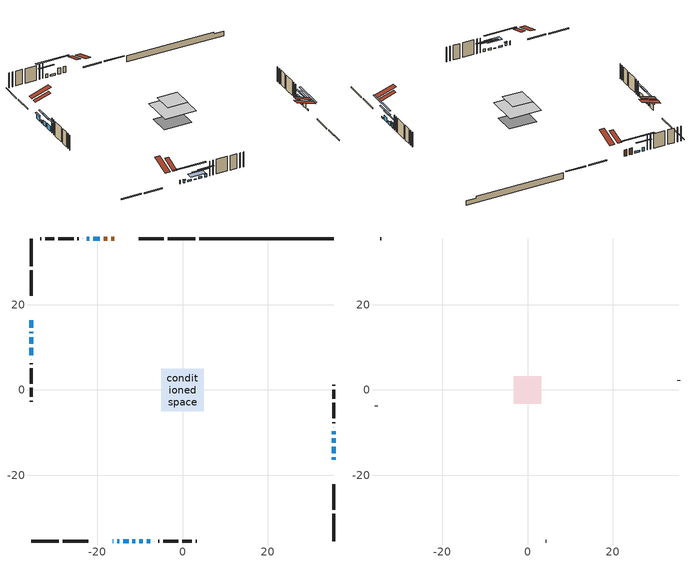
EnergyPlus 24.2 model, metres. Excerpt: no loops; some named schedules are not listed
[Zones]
conditioned space
 floor outside (Floor1 construction): -0.75,-0.75 -0.75,0.75 0.75,0.75 0.75,-0.75 z0.61
 floor adiabatic (AdiabaticFloorConstruction): -5.02,-5.02 -5.02,5.02 5.02,5.02 5.02,-5.02 z3.05
 floor foundation (Slab1 construction): -4.47,-3.4 -4.47,3.4 4.47,3.4 4.47,-3.4 z-1.43
 wall outside (RimJoist1 construction): 3,35.43 -3.44,35.43 / -35.43,-35.43 -28.99,-35.43 / -35.43,35.43 -35.43,28.99 / 35.43,-35.43 35.43,-28.99 z0.61:0.91
 wall outside (RimJoist2 construction): -4.37,35.43 -10.28,35.43 / -28.06,-35.43 -22.15,-35.43 / -35.43,28.06 -35.43,22.15 / 35.43,-28.06 35.43,-22.15 z0.61:0.91
 wall outside (AdiabaticWallConstruction 1): -16.02,35.43 -16.74,35.43 / -17.66,35.43 -18.51,35.43 z0.61:2.64
 wall outside (AdiabaticWallConstruction): -16.41,-35.43 -16.2,-35.43 / -21.89,35.43 -22.5,35.43 z0.61:1.83; -15.28,-35.43 -14.82,-35.43 / -8.36,-35.43 -7.59,-35.43 z0.61:1.53; -35.43,16.41 -35.43,14.58 / -35.43,9.96 -35.43,8.13 z0.61:2.29; -35.43,13.65 -35.43,13.34 / -19.44,35.43 -20.96,35.43 / -10.2,-35.43 -9.29,-35.43 z0.61:1.22; 35.43,-16.41 35.43,-15.8 / -13.89,-35.43 -12.67,-35.43 z0.61:1.07; -11.74,-35.43 -11.13,-35.43 z0.61:0.92; 35.43,-14.87 35.43,-13.35 / -35.43,12.42 -35.43,10.89 z0.61:2.13; 35.43,-12.42 35.43,-11.35 z0.61:1.68; 35.43,-10.42 35.43,-9.66 z0.61:2.14
 wall outside (Wall1 construction): -23.43,35.43 -23.46,35.43 / -6.67,-35.43 -6.64,-35.43 / -35.43,7.21 -35.43,7.18 / 35.43,-8.73 35.43,-8.7 z0.61:5.49
 wall outside (Wall2 construction): -24.38,35.43 -24.64,35.43 / -5.71,-35.43 -5.45,-35.43 / -35.43,6.25 -35.43,5.99 / 35.43,-7.78 35.43,-7.52 z0.61:5.49
 wall outside (Wall3 construction): -25.57,35.43 -29.14,35.43 / -4.53,-35.43 -0.96,-35.43 / -35.43,5.06 -35.43,1.5 / 35.43,-6.59 35.43,-3.02 z0.61:5.49
 wall outside (Wall4 construction): -30.07,35.43 -32.23,35.43 / -0.03,-35.43 2.13,-35.43 / -35.43,0.57 -35.43,-1.59 / 35.43,-2.09 35.43,0.07 z0.61:5.49
 wall outside (Wall5 construction): -33.16,35.43 -33.4,35.43 / 3.06,-35.43 3.3,-35.43 / -35.43,-2.52 -35.43,-2.76 / 35.43,1 35.43,1.24 z0.61:5.49
 wall foundation (FoundationWall1 construction): 3.93,35.43,-1.43 3.93,35.43,0.61 32.28,35.43,0.61 32.28,35.43,-0.01 35.43,35.43,-0.01 35.43,35.43,-1.43
 window (WindowConstruction 11): -16.41,-35.43 -16.2,-35.43 z0.61:1.83
 window (WindowConstruction 8): -15.27,-35.43 -14.82,-35.43 z0.61:1.52
 window (WindowConstruction 9): -35.43,16.41 -35.43,14.58 z0.61:2.29
 window (WindowConstruction 10): -35.43,13.65 -35.43,13.35 z0.61:1.22
 window (WindowConstruction 12): 35.43,-16.41 35.43,-15.8 z0.61:1.07
 window (WindowConstruction 13): -19.44,35.43 -20.96,35.43 z0.61:1.22
 window (WindowConstruction 14): -13.89,-35.43 -12.67,-35.43 z0.61:1.07
 window (WindowConstruction 15): -11.74,-35.43 -11.13,-35.43 z0.61:0.91
 window (WindowConstruction): 35.43,-14.87 35.43,-13.35 z0.61:2.13
 window (WindowConstruction 1): 35.43,-12.42 35.43,-11.35 z0.61:1.68
 window (WindowConstruction 2): -21.89,35.43 -22.5,35.43 z0.61:1.83
 window (WindowConstruction 3): -10.2,-35.43 -9.29,-35.43 z0.61:1.22
 window (WindowConstruction 4): -8.36,-35.43 -7.6,-35.43 z0.61:1.52
 window (WindowConstruction 5): -35.43,12.42 -35.43,10.89 z0.61:2.13
 window (WindowConstruction 6): -35.43,9.96 -35.43,8.14 z0.61:2.29
 window (WindowConstruction 7): 35.43,-10.42 35.43,-9.66 z0.61:2.13
 door (Door): -16.02,35.43 -16.73,35.43 z0.61:2.64
 door (Door 1): -17.66,35.43 -18.51,35.43 z0.61:2.64
 ceiling adiabatic (AdiabaticFloorConstruction): 5.02,-5.02 5.02,5.02 -5.02,5.02 -5.02,-5.02 z3.05
 roof outside (Roof2 construction): -15.09,35.43,5.49 -15.09,30.46,7.14 -13.78,30.46,7.14 -13.78,35.43,5.49; -17.34,-35.43,5.49 -17.34,-30.46,7.14 -18.65,-30.46,7.14 -18.65,-35.43,5.49; -35.43,17.34,5.49 -30.46,17.34,7.14 -30.46,18.65,7.14 -35.43,18.65,5.49; 35.43,-17.34,5.49 30.46,-17.34,7.14 30.46,-18.65,7.14 35.43,-18.65,5.49
attic - vented
 floor to conditioned space (Floor2 construction Reversed): -3.21,-3.21 -3.21,3.21 3.21,3.21 3.21,-3.21 z5.49
 wall outside (Wall6 construction): -34.33,35.43 -34.5,35.43 / 4.23,-35.43 4.4,-35.43 / -35.43,-3.69 -35.43,-3.86 / 35.43,2.17 35.43,2.34 z0.61:5.49
 roof outside (Roof1 construction): -12.85,35.43,5.49 -12.85,29.18,7.57 -11.2,29.18,7.57 -11.2,35.43,5.49; -19.57,-35.43,5.49 -19.57,-29.18,7.57 -21.22,-29.18,7.57 -21.22,-35.43,5.49; -35.43,19.57,5.49 -29.18,19.57,7.57 -29.18,21.22,7.57 -35.43,21.22,5.49; 35.43,-19.57,5.49 29.18,-19.57,7.57 29.18,-21.22,7.57 35.43,-21.22,5.49
shading: -14.62,-35.43 -15.48,-35.43 -15.48,-35.84 -14.62,-35.84 z1.73; -35.43,14.38 -35.43,16.61 -35.84,16.61 -35.84,14.38 z2.49; -35.43,13.14 -35.43,13.85 -35.84,13.85 -35.84,13.14 z1.42; 35.43,-11.12 35.43,-21.09 35.84,-21.09 35.84,-11.12 z5.75; -25.64,35.43 -14.76,35.43 -14.76,35.84 -25.64,35.84 z5.9; -7.99,-35.43 -18.57,-35.43 -18.57,-35.84 -7.99,-35.84 z5.75; -9,-35.43 -13.87,-35.43 -13.87,-37.26 -9,-37.26 z3.05; 35.43,-11.11 35.43,-17.11 35.84,-17.11 35.84,-11.11 z4.37; 35.43,-9.11 35.43,-14.66 35.84,-14.66 35.84,-9.11 z3.92; -24.74,35.43 -19.65,35.43 -19.65,35.84 -24.74,35.84 z4.07; -7.05,-35.43 -12.44,-35.43 -12.44,-35.84 -7.05,-35.84 z3.46; -5.36,-35.43 -10.6,-35.43 -10.6,-35.84 -5.36,-35.84 z3.76; -35.43,8.65 -35.43,14.66 -35.84,14.66 -35.84,8.65 z4.37; -35.43,5.89 -35.43,12.2 -35.84,12.2 -35.84,5.89 z4.53; 35.43,-9.46 35.43,-10.62 35.84,-10.62 35.84,-9.46 z2.34
[Building]
Building 1: Terrain=Suburbs
[Site:Location]
Toronto City Centre_ON: Latitude {deg}=43.63; Longitude {deg}=-79.39; Time Zone {hr}=-5; Elevation {m}=77; Keep Site Location Information=Yes
[Site:GroundTemperature:Shallow]
5.01852, 3.26908, 3.12898, 3.95918, 7.29196, 10.6092, 13.4851, 15.3069, 15.4617, 13.9799, 11.1774, 7.9619
[Site:WaterMainsTemperature]
Calculation Method=Schedule; Temperature Schedule=mains temperature schedule
[Material] Roughness=Rough; Thermal Absorptance=0.9
Name | Thickness {m} | Conductivity {W/m-K} | Density {kg/m3} | Specific Heat {J/kg-K} | Solar Absorptance | Visible Absorptance
asphalt or fiberglass shingles | 0.00635 | 0.162714 | 1121.4 | 1465.45 | 0.4 | 0.4
ceiling loosefill ins | 0.254 | 0.0480833 | 16.02 | 1046.75 | 0.7 | 0.7
ceiling stud and cavity | 0.1397 | 0.186675 | 65.682 | 1177.47 | 0.7 | 0.7
concrete 4.0 in. | 0.1016 | 1.803125 | 2242.8 | 837.4 | 0.7 | 0.7
concrete 8.0 in. | 0.2032 | 1.803125 | 2242.8 | 837.4 | 0.7 | 0.7
door material | 0.04445 | 0.327969 | 512.64 | 1214.23 | 0.7 | 0.7
door material 1 | 0.04445 | 0.053851 | 512.64 | 1214.23 | 0.7 | 0.7
exterior vertical ins | 0.0316066 | 0.029427 | 32.04 | 1214.23 | 0.7 | 0.7
floor covering | 0.0127 | 9.015625 | 54.468 | 1339.84 | 0.6 | 0.6
floor covering 1 | 0.0127 | 0.0433444 | 54.468 | 1339.84 | 0.6 | 0.6
floor rigid ins; wall rigid ins 1 | 0.512978 | 0.029427 | 32.04 | 1214.23 | 0.7 | 0.7
floor stud and cavity | 0.0889 | 0.179991 | 50.32683 | 1063.81 | 0.7 | 0.7
floor stud and cavity 1 | 0.1397 | 1.75129 | 37.0049 | 1207.88 | 0.7 | 0.7
furniture material conditioned space 1 | 0.1524 | 0.115458 | 640.8 | 1214.23 | 0.6 | 0.6
gypsum board | 0.0127 | 0.160291 | 801 | 837.4 | 0.6 | 0.6
gypsum board 1 | 0.0127 | 0.160291 | 801 | 837.4 | 0.7 | 0.7
osb sheathing 0.5 in. | 0.0127 | 0.115458 | 512.64 | 1214.23 | 0.7 | 0.7
osb sheathing 0.75 in. | 0.01905 | 0.115458 | 512.64 | 1214.23 | 0.7 | 0.7
osb sheathing 2.0 in. | 0.0508 | 0.115458 | 512.64 | 1214.23 | 0.7 | 0.7
rim joist stud and cavity | 0.0508 | 0.0296634 | 125.044 | 1163.47 | 0.6 | 0.6
rim joist stud and cavity 1 | 0.0508 | 0.0315101 | 125.044 | 1163.47 | 0.6 | 0.6
roof stud and cavity | 0.2032 | 0.111737 | 78.34581 | 1123.46 | 0.7 | 0.7
slab rigid ins | 0.0011384 | 0.029427 | 32.04 | 1214.23 | 0.7 | 0.7
wall rigid ins | 0.051816 | 0.029427 | 32.04 | 1214.23 | 0.7 | 0.7
wall stud and cavity | 0.1397 | 0.114651 | 139.0536 | 1170.24 | 0.7 | 0.7
wall stud and cavity 1 | 0.1397 | 0.0786306 | 139.0536 | 1170.24 | 0.7 | 0.7
wall stud and cavity 2 | 0.1397 | 0.624755 | 139.0536 | 1170.24 | 0.7 | 0.7
wall stud and cavity 3 | 0.1397 | 0.785599 | 139.0536 | 1170.24 | 0.7 | 0.7
wall stud and cavity 4 | 0.1397 | 0.0896479 | 139.0536 | 1170.24 | 0.7 | 0.7
wall stud and cavity 5 | 0.0889 | 6.9971 | 50.32683 | 1063.81 | 0.6 | 0.6
wall stud and cavity 6 | 0.0889 | 0.380278 | 52.3479 | 1209.89 | 0.7 | 0.7
wall stud and cavity 7 | 0.0889 | 0.391764 | 83.0341 | 1211.67 | 0.7 | 0.7
wood siding | 0.0254 | 0.102417 | 544.68 | 1172.36 | 0.4 | 0.4
wood siding 1 | 0.00254 | 0.102417 | 544.68 | 1172.36 | 0.4 | 0.4
wood siding 2; wood siding 3; wood siding 4 | 0.0254 | 0.102417 | 544.68 | 1172.36 | 0.7 | 0.7
[WindowMaterial:SimpleGlazingSystem]
Name | U-Factor {W/m2-K} | Solar Heat Gain Coefficient
WindowMaterial | 2.90089 | 0.68
WindowMaterial 1 | 2.93325 | 0.65
WindowMaterial 10 | 3.02183 | 0.55
WindowMaterial 11 | 2.98776 | 0.6
WindowMaterial 12 | 2.99912 | 0.59
WindowMaterial 2 | 2.96789 | 0.62
WindowMaterial 3 | 2.97868 | 0.61
WindowMaterial 4 | 2.96164 | 0.62
WindowMaterial 5 | 2.890102 | 0.69
WindowMaterial 6 | 2.941204 | 0.65
WindowMaterial 7 | 3.00764 | 0.58
WindowMaterial 8 | 3.06555 | 0.49
WindowMaterial 9 | 2.67661 | 0.51
[Construction]
AdiabaticFloorConstruction: floor stud and cavity 1, floor rigid ins, osb sheathing 0.75 in., floor covering 1
AdiabaticWallConstruction: wood siding 3, wall rigid ins 1, wall stud and cavity 6, gypsum board
AdiabaticWallConstruction 1: wood siding 4, wall rigid ins 1, wall stud and cavity 6, gypsum board
Door: door material
Door 1: door material 1
Floor1 construction: floor stud and cavity, floor covering
Floor2 construction Reversed: gypsum board, ceiling stud and cavity, ceiling loosefill ins
FoundationWall1 construction: concrete 8.0 in., gypsum board 1
furniture construction conditioned space 1: furniture material conditioned space 1
PartitionWallConstruction: gypsum board, wall stud and cavity 7, gypsum board
RimJoist1 construction: wood siding 2, osb sheathing 2.0 in., rim joist stud and cavity
RimJoist2 construction: wood siding 2, osb sheathing 2.0 in., rim joist stud and cavity 1
Roof1 construction: asphalt or fiberglass shingles
Roof2 construction: asphalt or fiberglass shingles, osb sheathing 0.75 in., roof stud and cavity, gypsum board
Slab1 construction: slab rigid ins, concrete 4.0 in.
Wall1 construction: wood siding, osb sheathing 0.5 in., wall stud and cavity, gypsum board
Wall2 construction: wood siding, osb sheathing 0.5 in., wall stud and cavity 1, gypsum board
Wall3 construction: wood siding, wall rigid ins, osb sheathing 0.5 in., wall stud and cavity 2, gypsum board
Wall4 construction: wood siding, wall rigid ins, osb sheathing 0.5 in., wall stud and cavity 3, gypsum board
Wall5 construction: wood siding, osb sheathing 0.5 in., wall stud and cavity 4, gypsum board
Wall6 construction: wood siding 1, wall stud and cavity 5
WindowConstruction; WindowConstruction 5: WindowMaterial
WindowConstruction 1: WindowMaterial 1
WindowConstruction 10; WindowConstruction 15: WindowMaterial 8
WindowConstruction 11: WindowMaterial 9
WindowConstruction 12: WindowMaterial 10
WindowConstruction 13: WindowMaterial 11
WindowConstruction 14: WindowMaterial 12
WindowConstruction 2: WindowMaterial 2
WindowConstruction 3: WindowMaterial 3
WindowConstruction 4: WindowMaterial 4
WindowConstruction 6; WindowConstruction 9: WindowMaterial 5
WindowConstruction 7: WindowMaterial 6
WindowConstruction 8: WindowMaterial 7
[Zone] Multiplier=1; Part of Total Floor Area=Yes
Name | Volume {m3}
attic - vented | 13.9277
conditioned space | 395.7
[Space]
Name | Zone | Volume {m3}
attic - vented 1 | attic - vented | 13.9277
conditioned space 1 | conditioned space | 395.7
[ZoneInfiltration:EffectiveLeakageArea]
infil attic - vented 1: Zone or Space=attic - vented 1; Schedule=Always On Discrete; Effective Air Leakage Area {cm2}=1733.9; Stack Coefficient=0.000484003; Wind Coefficient=1.48643e-05
[ZoneMixing]
whole house fan mix: Zone or Space=attic - vented; Schedule=Always On Continuous; Design Flow Rate Calculation Method=Flow/Zone; Design Flow Rate {m3/s}=0; Source Zone or Space=conditioned space
[SurfaceProperty:ExposedFoundationPerimeter]
Slab1: Exposed Perimeter Calculation Method=TotalExposedPerimeter; Total Exposed Perimeter {m}=31.497
[InternalMass] Zone or ZoneList=conditioned space; Space or SpaceList=conditioned space 1
Name | Construction | Surface Area {m2}
furniture mass conditioned space 1 | furniture construction conditioned space 1 | 65.516
partition wall mass | PartitionWallConstruction | 163.79
[Lights]
interior lighting: Zone or ZoneList or Space or SpaceList=conditioned space 1; Schedule=interior lighting schedule; Design Level Calculation Method=LightingLevel; Lighting Level {W}=343.2; Return Air Fraction=0; Fraction Radiant=0.6; Fraction Visible=0.2; Fraction Replaceable=1
[People]
occupants: Zone or ZoneList or Space or SpaceList=conditioned space 1; Number of People Schedule=occupants schedule; Number of People Calculation Method=People; Number of People=3; Fraction Radiant=0.314171; Sensible Heat Fraction=0.56303; Activity Level Schedule=occupants activity schedule; Carbon Dioxide Generation Rate {m3/s-W}=0; Enable ASHRAE 55 Comfort Warnings=No; Mean Radiant Temperature Calculation Type=EnclosureAveraged
[ElectricEquipment] Zone or ZoneList or Space or SpaceList=conditioned space 1; Design Level Calculation Method=EquipmentLevel
Name | Schedule | Design Level {W} | Fraction Latent | Fraction Radiant | Fraction Lost
clothes dryer | clothes dryer schedule | 140.772 | 0.015 | 0.081 | 0.85
clothes washer | clothes washer schedule | 32.1985 | 0.03 | 0.162 | 0.7
cooking range | cooking range schedule | 215.147 | 0.08 | 0.432 | 0.2
dishwasher | dishwasher schedule | 66.8632 | 0.3 | 0.18 | 0.4
fridge | fridge schedule | 72.9452 | 0 | 0.6 | 0
mech vent bath fan 0 | mech vent bath fan 0 schedule | 50.2 | 0 | 0 | 1
mech vent bath fan 1 | mech vent bath fan 1 schedule | 50.2 | 0 | 0 | 1
mech vent house fan | mech vent house fan schedule | 0 | 0 | 0 | 1
mech vent house fan cfis | mech vent house fan cfis schedule | 0 | 0 | 0 | 0
misc plug loads | misc plug loads schedule | 494.7 | 0.045 | 0.513 | 0.1
whole house fan | Always On Discrete | 0 | 0 | 0 | 1
[OtherEquipment] Zone or ZoneList or Space or SpaceList=conditioned space 1; Design Level Calculation Method=EquipmentLevel
Name | Fuel Type | Schedule | Design Level {W} | Fraction Latent | Fraction Radiant | Fraction Lost
clothes dryer 1 | Electricity | clothes dryer schedule | 0 | 0.015 | 0.081 | 0.85
cooking range 1 | Electricity | cooking range schedule | 0 | 0.08 | 0.432 | 0.2
general water use latent | None | general water use schedule | 62.594 | 1 | 0 | 0
general water use sensible | None | general water use schedule | -61.6891 | 0 | 0.6 | 0
mech vent house fan latent load | None | Always On Discrete | 0 | 1 | 0 | 0
mech vent house fan sensible load | None | Always On Discrete | 0 | 0 | 0 | 0
water heater energy adjustment1 | NaturalGas | Always On Discrete | 0.01 | 0 | 0 | 1
[ZoneInfiltration:DesignFlowRate] Zone or ZoneList or Space or SpaceList=conditioned space 1; Schedule=Always On Discrete; Design Flow Rate Calculation Method=Flow/Zone; Design Flow Rate {m3/s}=0
infil flow; natural vent flow; whole house fan flow
[Foundation:Kiva]
Foundation Kiva 1: Initial Indoor Air Temperature {C}=18; Wall Height Above Grade {m}=0.609996; Wall Depth Below Slab {m}=0.2032; Custom Block Material Name 1=exterior vertical ins; Custom Block Depth 1 {m}=2.04; Custom Block X Position 1 {m}=0.2159; Custom Block Z Position 1 {m}=0
[Foundation:Kiva:Settings]
Soil Conductivity {W/m-K}=0.849921; Soil Density {kg/m3}=1842.3; Soil Specific Heat {J/kg-K}=418.7; Ground Solar Absorptivity=0.9; Ground Thermal Absorptivity=0.9; Ground Surface Roughness {m}=0.03; Far-Field Width {m}=40; Deep-Ground Boundary Condition=ZeroFlux; Deep-Ground Depth {m}=40; Minimum Cell Dimension {m}=0.2; Maximum Cell Growth Coefficient=3; Simulation Timestep=Timestep
[Exterior:Lights]
exterior lighting: Schedule=exterior lighting schedule; Design Level {W}=75.6
[Schedule:Constant]
Name | Hourly Value
Always On Continuous; mech vent house fan schedule; mech vent house fan cfis schedule; Always On Discrete | 1
occupants activity schedule | 117.228
fridge schedule | 0
[Schedule:Week:Daily]
interior lighting schedule Week Rule - Jan1-Jan27: interior lighting schedule day, interior lighting schedule day, interior lighting schedule day, interior lighting schedule day, interior lighting schedule day, interior lighting schedule day, interior lighting schedule day, interior lighting schedule default day, interior lighting schedule default day, interior lighting schedule default day, interior lighting schedule default day, interior lighting schedule default day
interior lighting schedule Week Rule - Jan28-Feb3: interior lighting schedule day, interior lighting schedule day, interior lighting schedule day, interior lighting schedule day, interior lighting schedule day 1, interior lighting schedule day 1, interior lighting schedule day 1, interior lighting schedule default day, interior lighting schedule default day, interior lighting schedule default day, interior lighting schedule default day, interior lighting schedule default day
interior lighting schedule Week Rule - Feb4-Feb24: interior lighting schedule day 1, interior lighting schedule day 1, interior lighting schedule day 1, interior lighting schedule day 1, interior lighting schedule day 1, interior lighting schedule day 1, interior lighting schedule day 1, interior lighting schedule default day, interior lighting schedule default day, interior lighting schedule default day, interior lighting schedule default day, interior lighting schedule default day
interior lighting schedule Week Rule - Feb25-Mar3: interior lighting schedule day 1, interior lighting schedule day 1, interior lighting schedule day 1, interior lighting schedule day 1, interior lighting schedule day 2, interior lighting schedule day 2, interior lighting schedule day 2, interior lighting schedule default day, interior lighting schedule default day, interior lighting schedule default day, interior lighting schedule default day, interior lighting schedule default day
interior lighting schedule Week Rule - Mar4-Mar31: interior lighting schedule day 2, interior lighting schedule day 2, interior lighting schedule day 2, interior lighting schedule day 2, interior lighting schedule day 2, interior lighting schedule day 2, interior lighting schedule day 2, interior lighting schedule default day, interior lighting schedule default day, interior lighting schedule default day, interior lighting schedule default day, interior lighting schedule default day
interior lighting schedule Week Rule - Apr1-Apr28: interior lighting schedule day 3, interior lighting schedule day 3, interior lighting schedule day 3, interior lighting schedule day 3, interior lighting schedule day 3, interior lighting schedule day 3, interior lighting schedule day 3, interior lighting schedule default day, interior lighting schedule default day, interior lighting schedule default day, interior lighting schedule default day, interior lighting schedule default day
interior lighting schedule Week Rule - Apr29-May5: interior lighting schedule day 3, interior lighting schedule day 3, interior lighting schedule day 4, interior lighting schedule day 4, interior lighting schedule day 4, interior lighting schedule day 4, interior lighting schedule day 4, interior lighting schedule default day, interior lighting schedule default day, interior lighting schedule default day, interior lighting schedule default day, interior lighting schedule default day
interior lighting schedule Week Rule - May6-May26: interior lighting schedule day 4, interior lighting schedule day 4, interior lighting schedule day 4, interior lighting schedule day 4, interior lighting schedule day 4, interior lighting schedule day 4, interior lighting schedule day 4, interior lighting schedule default day, interior lighting schedule default day, interior lighting schedule default day, interior lighting schedule default day, interior lighting schedule default day
interior lighting schedule Week Rule - May27-Jun2: interior lighting schedule day 4, interior lighting schedule day 4, interior lighting schedule day 4, interior lighting schedule day 4, interior lighting schedule day 4, interior lighting schedule day 5, interior lighting schedule day 5, interior lighting schedule default day, interior lighting schedule default day, interior lighting schedule default day, interior lighting schedule default day, interior lighting schedule default day
interior lighting schedule Week Rule - Jun3-Jun30: interior lighting schedule day 5, interior lighting schedule day 5, interior lighting schedule day 5, interior lighting schedule day 5, interior lighting schedule day 5, interior lighting schedule day 5, interior lighting schedule day 5, interior lighting schedule default day, interior lighting schedule default day, interior lighting schedule default day, interior lighting schedule default day, interior lighting schedule default day
interior lighting schedule Week Rule - Jul1-Jul28: interior lighting schedule day 6, interior lighting schedule day 6, interior lighting schedule day 6, interior lighting schedule day 6, interior lighting schedule day 6, interior lighting schedule day 6, interior lighting schedule day 6, interior lighting schedule default day, interior lighting schedule default day, interior lighting schedule default day, interior lighting schedule default day, interior lighting schedule default day
interior lighting schedule Week Rule - Jul29-Aug4: interior lighting schedule day 6, interior lighting schedule day 6, interior lighting schedule day 6, interior lighting schedule day 7, interior lighting schedule day 7, interior lighting schedule day 7, interior lighting schedule day 7, interior lighting schedule default day, interior lighting schedule default day, interior lighting schedule default day, interior lighting schedule default day, interior lighting schedule default day
interior lighting schedule Week Rule - Aug5-Aug25: interior lighting schedule day 7, interior lighting schedule day 7, interior lighting schedule day 7, interior lighting schedule day 7, interior lighting schedule day 7, interior lighting schedule day 7, interior lighting schedule day 7, interior lighting schedule default day, interior lighting schedule default day, interior lighting schedule default day, interior lighting schedule default day, interior lighting schedule default day
interior lighting schedule Week Rule - Aug26-Sep1: interior lighting schedule day 7, interior lighting schedule day 7, interior lighting schedule day 7, interior lighting schedule day 7, interior lighting schedule day 7, interior lighting schedule day 7, interior lighting schedule day 8, interior lighting schedule default day, interior lighting schedule default day, interior lighting schedule default day, interior lighting schedule default day, interior lighting schedule default day
interior lighting schedule Week Rule - Sep2-Sep29: interior lighting schedule day 8, interior lighting schedule day 8, interior lighting schedule day 8, interior lighting schedule day 8, interior lighting schedule day 8, interior lighting schedule day 8, interior lighting schedule day 8, interior lighting schedule default day, interior lighting schedule default day, interior lighting schedule default day, interior lighting schedule default day, interior lighting schedule default day
interior lighting schedule Week Rule - Sep30-Oct6: interior lighting schedule day 8, interior lighting schedule day 9, interior lighting schedule day 9, interior lighting schedule day 9, interior lighting schedule day 9, interior lighting schedule day 9, interior lighting schedule day 9, interior lighting schedule default day, interior lighting schedule default day, interior lighting schedule default day, interior lighting schedule default day, interior lighting schedule default day
interior lighting schedule Week Rule - Oct7-Oct27: interior lighting schedule day 9, interior lighting schedule day 9, interior lighting schedule day 9, interior lighting schedule day 9, interior lighting schedule day 9, interior lighting schedule day 9, interior lighting schedule day 9, interior lighting schedule default day, interior lighting schedule default day, interior lighting schedule default day, interior lighting schedule default day, interior lighting schedule default day
interior lighting schedule Week Rule - Oct28-Nov3: interior lighting schedule day 9, interior lighting schedule day 9, interior lighting schedule day 9, interior lighting schedule day 9, interior lighting schedule day 10, interior lighting schedule day 10, interior lighting schedule day 10, interior lighting schedule default day, interior lighting schedule default day, interior lighting schedule default day, interior lighting schedule default day, interior lighting schedule default day
interior lighting schedule Week Rule - Nov4-Nov24: interior lighting schedule day 10, interior lighting schedule day 10, interior lighting schedule day 10, interior lighting schedule day 10, interior lighting schedule day 10, interior lighting schedule day 10, interior lighting schedule day 10, interior lighting schedule default day, interior lighting schedule default day, interior lighting schedule default day, interior lighting schedule default day, interior lighting schedule default day
interior lighting schedule Week Rule - Nov25-Dec1: interior lighting schedule day 10, interior lighting schedule day 10, interior lighting schedule day 10, interior lighting schedule day 10, interior lighting schedule day 10, interior lighting schedule day 10, interior lighting schedule day 11, interior lighting schedule default day, interior lighting schedule default day, interior lighting schedule default day, interior lighting schedule default day, interior lighting schedule default day
interior lighting schedule Week Rule - Dec2-Dec31: interior lighting schedule day 11, interior lighting schedule day 11, interior lighting schedule day 11, interior lighting schedule day 11, interior lighting schedule day 11, interior lighting schedule day 11, interior lighting schedule day 11, interior lighting schedule default day, interior lighting schedule default day, interior lighting schedule default day, interior lighting schedule default day, interior lighting schedule default day
occupants schedule Week Rule - Jan1-Dec31: occupants schedule day, occupants schedule day, occupants schedule day, occupants schedule day, occupants schedule day, occupants schedule day, occupants schedule day, occupants schedule default day, occupants schedule default day, occupants schedule default day, occupants schedule default day, occupants schedule default day
clothes dryer schedule Week Rule - Jan1-Dec31: clothes dryer schedule day, clothes dryer schedule day, clothes dryer schedule day, clothes dryer schedule day, clothes dryer schedule day, clothes dryer schedule day, clothes dryer schedule day, clothes dryer schedule default day, clothes dryer schedule default day, clothes dryer schedule default day, clothes dryer schedule default day, clothes dryer schedule default day
clothes washer schedule Week Rule - Jan1-Dec31: clothes washer schedule day, clothes washer schedule day, clothes washer schedule day, clothes washer schedule day, clothes washer schedule day, clothes washer schedule day, clothes washer schedule day, clothes washer schedule default day, clothes washer schedule default day, clothes washer schedule default day, clothes washer schedule default day, clothes washer schedule default day
cooking range schedule Week Rule - Jan1-Dec31: cooking range schedule day, cooking range schedule day, cooking range schedule day, cooking range schedule day, cooking range schedule day, cooking range schedule day, cooking range schedule day, cooking range schedule default day, cooking range schedule default day, cooking range schedule default day, cooking range schedule default day, cooking range schedule default day
dishwasher schedule Week Rule - Jan1-Dec31: dishwasher schedule day, dishwasher schedule day, dishwasher schedule day, dishwasher schedule day, dishwasher schedule day, dishwasher schedule day, dishwasher schedule day, dishwasher schedule default day, dishwasher schedule default day, dishwasher schedule default day, dishwasher schedule default day, dishwasher schedule default day
mech vent bath fan 0 schedule Week Rule - Jan1-Dec31: mech vent bath fan 0 schedule day, mech vent bath fan 0 schedule day, mech vent bath fan 0 schedule day, mech vent bath fan 0 schedule day, mech vent bath fan 0 schedule day, mech vent bath fan 0 schedule day, mech vent bath fan 0 schedule day, mech vent bath fan 0 schedule default day, mech vent bath fan 0 schedule default day, mech vent bath fan 0 schedule default day, mech vent bath fan 0 schedule default day, mech vent bath fan 0 schedule default day
mech vent bath fan 1 schedule Week Rule - Jan1-Dec31: mech vent bath fan 1 schedule day, mech vent bath fan 1 schedule day, mech vent bath fan 1 schedule day, mech vent bath fan 1 schedule day, mech vent bath fan 1 schedule day, mech vent bath fan 1 schedule day, mech vent bath fan 1 schedule day, mech vent bath fan 1 schedule default day, mech vent bath fan 1 schedule default day, mech vent bath fan 1 schedule default day, mech vent bath fan 1 schedule default day, mech vent bath fan 1 schedule default day
misc plug loads schedule Week Rule - Jan1-Dec31: misc plug loads schedule day, misc plug loads schedule day, misc plug loads schedule day, misc plug loads schedule day, misc plug loads schedule day, misc plug loads schedule day, misc plug loads schedule day, misc plug loads schedule default day, misc plug loads schedule default day, misc plug loads schedule default day, misc plug loads schedule default day, misc plug loads schedule default day
general water use schedule Week Rule - Jan1-Dec31: general water use schedule day, general water use schedule day, general water use schedule day, general water use schedule day, general water use schedule day, general water use schedule day, general water use schedule day, general water use schedule default day, general water use schedule default day, general water use schedule default day, general water use schedule default day, general water use schedule default day
exterior lighting schedule Week Rule - Jan1-Jan27: exterior lighting schedule day, exterior lighting schedule day, exterior lighting schedule day, exterior lighting schedule day, exterior lighting schedule day, exterior lighting schedule day, exterior lighting schedule day, exterior lighting schedule default day, exterior lighting schedule default day, exterior lighting schedule default day, exterior lighting schedule default day, exterior lighting schedule default day
exterior lighting schedule Week Rule - Jan28-Feb3: exterior lighting schedule day, exterior lighting schedule day, exterior lighting schedule day, exterior lighting schedule day, exterior lighting schedule day 1, exterior lighting schedule day 1, exterior lighting schedule day 1, exterior lighting schedule default day, exterior lighting schedule default day, exterior lighting schedule default day, exterior lighting schedule default day, exterior lighting schedule default day
exterior lighting schedule Week Rule - Feb4-Feb24: exterior lighting schedule day 1, exterior lighting schedule day 1, exterior lighting schedule day 1, exterior lighting schedule day 1, exterior lighting schedule day 1, exterior lighting schedule day 1, exterior lighting schedule day 1, exterior lighting schedule default day, exterior lighting schedule default day, exterior lighting schedule default day, exterior lighting schedule default day, exterior lighting schedule default day
exterior lighting schedule Week Rule - Feb25-Mar3: exterior lighting schedule day 1, exterior lighting schedule day 1, exterior lighting schedule day 1, exterior lighting schedule day 1, exterior lighting schedule day 2, exterior lighting schedule day 2, exterior lighting schedule day 2, exterior lighting schedule default day, exterior lighting schedule default day, exterior lighting schedule default day, exterior lighting schedule default day, exterior lighting schedule default day
exterior lighting schedule Week Rule - Mar4-Mar31: exterior lighting schedule day 2, exterior lighting schedule day 2, exterior lighting schedule day 2, exterior lighting schedule day 2, exterior lighting schedule day 2, exterior lighting schedule day 2, exterior lighting schedule day 2, exterior lighting schedule default day, exterior lighting schedule default day, exterior lighting schedule default day, exterior lighting schedule default day, exterior lighting schedule default day
exterior lighting schedule Week Rule - Apr1-Apr28: exterior lighting schedule day 3, exterior lighting schedule day 3, exterior lighting schedule day 3, exterior lighting schedule day 3, exterior lighting schedule day 3, exterior lighting schedule day 3, exterior lighting schedule day 3, exterior lighting schedule default day, exterior lighting schedule default day, exterior lighting schedule default day, exterior lighting schedule default day, exterior lighting schedule default day
exterior lighting schedule Week Rule - Apr29-May5: exterior lighting schedule day 3, exterior lighting schedule day 3, exterior lighting schedule day 4, exterior lighting schedule day 4, exterior lighting schedule day 4, exterior lighting schedule day 4, exterior lighting schedule day 4, exterior lighting schedule default day, exterior lighting schedule default day, exterior lighting schedule default day, exterior lighting schedule default day, exterior lighting schedule default day
[Schedule:Year]
interior lighting schedule: interior lighting schedule Week Rule - Jan1-Jan27, 1, 1, 1, 27, interior lighting schedule Week Rule - Jan28-Feb3, 1, 28, 2, 3, interior lighting schedule Week Rule - Feb4-Feb24, 2, 4, 2, 24, interior lighting schedule Week Rule - Feb25-Mar3, 2, 25, 3, 3, interior lighting schedule Week Rule - Mar4-Mar31, 3, 4, 3, 31, interior lighting schedule Week Rule - Apr1-Apr28, 4, 1, 4, 28, interior lighting schedule Week Rule - Apr29-May5, 4, 29, 5, 5, interior lighting schedule Week Rule - May6-May26, 5, 6, 5, 26, interior lighting schedule Week Rule - May27-Jun2, 5, 27, 6, 2, interior lighting schedule Week Rule - Jun3-Jun30, 6, 3, 6, 30, interior lighting schedule Week Rule - Jul1-Jul28, 7, 1, 7, 28, interior lighting schedule Week Rule - Jul29-Aug4, 7, 29, 8, 4, interior lighting schedule Week Rule - Aug5-Aug25, 8, 5, 8, 25, interior lighting schedule Week Rule - Aug26-Sep1, 8, 26, 9, 1, interior lighting schedule Week Rule - Sep2-Sep29, 9, 2, 9, 29, interior lighting schedule Week Rule - Sep30-Oct6, 9, 30, 10, 6, interior lighting schedule Week Rule - Oct7-Oct27, 10, 7, 10, 27, interior lighting schedule Week Rule - Oct28-Nov3, 10, 28, 11, 3, interior lighting schedule Week Rule - Nov4-Nov24, 11, 4, 11, 24, interior lighting schedule Week Rule - Nov25-Dec1, 11, 25, 12, 1, interior lighting schedule Week Rule - Dec2-Dec31, 12, 2, 12, 31
occupants schedule: occupants schedule Week Rule - Jan1-Dec31, 1, 1, 12, 31
clothes dryer schedule: clothes dryer schedule Week Rule - Jan1-Dec31, 1, 1, 12, 31
clothes washer schedule: clothes washer schedule Week Rule - Jan1-Dec31, 1, 1, 12, 31
cooking range schedule: cooking range schedule Week Rule - Jan1-Dec31, 1, 1, 12, 31
dishwasher schedule: dishwasher schedule Week Rule - Jan1-Dec31, 1, 1, 12, 31
mech vent bath fan 0 schedule: mech vent bath fan 0 schedule Week Rule - Jan1-Dec31, 1, 1, 12, 31
mech vent bath fan 1 schedule: mech vent bath fan 1 schedule Week Rule - Jan1-Dec31, 1, 1, 12, 31
misc plug loads schedule: misc plug loads schedule Week Rule - Jan1-Dec31, 1, 1, 12, 31
general water use schedule: general water use schedule Week Rule - Jan1-Dec31, 1, 1, 12, 31
exterior lighting schedule: exterior lighting schedule Week Rule - Jan1-Jan27, 1, 1, 1, 27, exterior lighting schedule Week Rule - Jan28-Feb3, 1, 28, 2, 3, exterior lighting schedule Week Rule - Feb4-Feb24, 2, 4, 2, 24, exterior lighting schedule Week Rule - Feb25-Mar3, 2, 25, 3, 3, exterior lighting schedule Week Rule - Mar4-Mar31, 3, 4, 3, 31, exterior lighting schedule Week Rule - Apr1-Apr28, 4, 1, 4, 28, exterior lighting schedule Week Rule - Apr29-May5, 4, 29, 5, 5, exterior lighting schedule Week Rule - May6-May26, 5, 6, 5, 26, exterior lighting schedule Week Rule - May27-Jun2, 5, 27, 6, 2, exterior lighting schedule Week Rule - Jun3-Jun30, 6, 3, 6, 30, exterior lighting schedule Week Rule - Jul1-Jul28, 7, 1, 7, 28, exterior lighting schedule Week Rule - Jul29-Aug4, 7, 29, 8, 4, exterior lighting schedule Week Rule - Aug5-Aug25, 8, 5, 8, 25, exterior lighting schedule Week Rule - Aug26-Sep1, 8, 26, 9, 1, exterior lighting schedule Week Rule - Sep2-Sep29, 9, 2, 9, 29, exterior lighting schedule Week Rule - Sep30-Oct6, 9, 30, 10, 6, exterior lighting schedule Week Rule - Oct7-Oct27, 10, 7, 10, 27, exterior lighting schedule Week Rule - Oct28-Nov3, 10, 28, 11, 3, exterior lighting schedule Week Rule - Nov4-Nov24, 11, 4, 11, 24, exterior lighting schedule Week Rule - Nov25-Dec1, 11, 25, 12, 1, exterior lighting schedule Week Rule - Dec2-Dec31, 12, 2, 12, 31
[Schedule:Compact]
mains temperature schedule: Through: 01/01, For: AllDays, Until: 24:00, 8.80333, Through: 01/02, For: AllDays, Until: 24:00, 8.74333, Through: 01/03, For: AllDays, Until: 24:00, 8.68389, Through: 01/04, For: AllDays, Until: 24:00, 8.62611, Through: 01/05, For: AllDays, Until: 24:00, 8.56944, Through: 01/06, For: AllDays, Until: 24:00, 8.51389, Through: 01/07, For: AllDays, Until: 24:00, 8.45944, Through: 01/08, For: AllDays, Until: 24:00, 8.40611, Through: 01/09, For: AllDays, Until: 24:00, 8.35389, Through: 01/10, For: AllDays, Until: 24:00, 8.30278, Through: 01/11, For: AllDays, Until: 24:00, 8.25333, Through: 01/12, For: AllDays, Until: 24:00, 8.205, Through: 01/13, For: AllDays, Until: 24:00, 8.15778, Through: 01/14, For: AllDays, Until: 24:00, 8.11222, Through: 01/15, For: AllDays, Until: 24:00, 8.06778, Through: 01/16, For: AllDays, Until: 24:00, 8.02444, Through: 01/17, For: AllDays, Until: 24:00, 7.98222, Through: 01/18, For: AllDays, Until: 24:00, 7.94167, Through: 01/19, For: AllDays, Until: 24:00, 7.90222, Through: 01/20, For: AllDays, Until: 24:00, 7.86444, Through: 01/21, For: AllDays, Until: 24:00, 7.82778, Through: 01/22, For: AllDays, Until: 24:00, 7.79278, Through: 01/23, For: AllDays, Until: 24:00, 7.75889, Through: 01/24, For: AllDays, Until: 24:00, 7.72667, Through: 01/25, For: AllDays, Until: 24:00, 7.69556, Through: 01/26, For: AllDays, Until: 24:00, 7.66611, Through: 01/27, For: AllDays, Until: 24:00, 7.63778, Through: 01/28, For: AllDays, Until: 24:00, 7.61111, Through: 01/29, For: AllDays, Until: 24:00, 7.58556, Through: 01/30, For: AllDays, Until: 24:00, 7.56167, Through: 01/31, For: AllDays, Until: 24:00, 7.53944, Through: 02/01, For: AllDays, Until: 24:00, 7.51833, Through: 02/02, For: AllDays, Until: 24:00, 7.49889, Through: 02/03, For: AllDays, Until: 24:00, 7.48111, Through: 02/04, For: AllDays, Until: 24:00, 7.46444, Through: 02/05, For: AllDays, Until: 24:00, 7.44944, Through: 02/06, For: AllDays, Until: 24:00, 7.43556, Through: 02/07, For: AllDays, Until: 24:00, 7.42333, Through: 02/08, For: AllDays, Until: 24:00, 7.41278, Through: 02/09, For: AllDays, Until: 24:00, 7.40389, Through: 02/10, For: AllDays, Until: 24:00, 7.39611, Through: 02/11, For: AllDays, Until: 24:00, 7.39, Through: 02/12, For: AllDays, Until: 24:00, 7.38556, Through: 02/13, For: AllDays, Until: 24:00, 7.38222, Through: 02/14, For: AllDays, Until: 24:00, 7.38056, Through: 02/15, For: AllDays, Until: 24:00, 7.38056, Through: 02/16, For: AllDays, Until: 24:00, 7.38222, Through: 02/17, For: AllDays, Until: 24:00, 7.385, Through: 02/18, For: AllDays, Until: 24:00, 7.38944, Through: 02/19, For: AllDays, Until: 24:00, 7.395, Through: 02/20, For: AllDays, Until: 24:00, 7.40278, Through: 02/21, For: AllDays, Until: 24:00, 7.41167, Through: 02/22, For: AllDays, Until: 24:00, 7.42222, Through: 02/23, For: AllDays, Until: 24:00, 7.43389, Through: 02/24, For: AllDays, Until: 24:00, 7.44722, Through: 02/25, For: AllDays, Until: 24:00, 7.46222, Through: 02/26, For: AllDays, Until: 24:00, 7.47833, Through: 02/27, For: AllDays, Until: 24:00, 7.49611, Through: 02/28, For: AllDays, Until: 24:00, 7.51556, Through: 03/01, For: AllDays, Until: 24:00, 7.53667, Through: 03/02, For: AllDays, Until: 24:00, 7.55889, Through: 03/03, For: AllDays, Until: 24:00, 7.58222, Through: 03/04, For: AllDays, Until: 24:00, 7.60722, Through: 03/05, For: AllDays, Until: 24:00, 7.63389, Through: 03/06, For: AllDays, Until: 24:00, 7.66222, Through: 03/07, For: AllDays, Until: 24:00, 7.69111, Through: 03/08, For: AllDays, Until: 24:00, 7.72222, Through: 03/09, For: AllDays, Until: 24:00, 7.75444, Through: 03/10, For: AllDays, Until: 24:00, 7.78778, Through: 03/11, For: AllDays, Until: 24:00, 7.82278, Through: 03/12, For: AllDays, Until: 24:00, 7.85944, Through: 03/13, For: AllDays, Until: 24:00, 7.89722, Through: 03/14, For: AllDays, Until: 24:00, 7.93611, Through: 03/15, For: AllDays, Until: 24:00, 7.97667, Through: 03/16, For: AllDays, Until: 24:00, 8.01833, Through: 03/17, For: AllDays, Until: 24:00, 8.06167, Through: 03/18, For: AllDays, Until: 24:00, 8.10611, Through: 03/19, For: AllDays, Until: 24:00, 8.15167, Through: 03/20, For: AllDays, Until: 24:00, 8.19833, Through: 03/21, For: AllDays, Until: 24:00, 8.24667, Through: 03/22, For: AllDays, Until: 24:00, 8.29611, Through: 03/23, For: AllDays, Until: 24:00, 8.34667, Through: 03/24, For: AllDays, Until: 24:00, 8.39889, Through: 03/25, For: AllDays, Until: 24:00, 8.45167, Through: 03/26, For: AllDays, Until: 24:00, 8.50611, Through: 03/27, For: AllDays, Until: 24:00, 8.56167, Through: 03/28, For: AllDays, Until: 24:00, 8.61833, Through: 03/29, For: AllDays, Until: 24:00, 8.67611, Through: 03/30, For: AllDays, Until: 24:00, 8.735, Through: 03/31, For: AllDays, Until: 24:00, 8.795, Through: 04/01, For: AllDays, Until: 24:00, 8.85611, Through: 04/02, For: AllDays, Until: 24:00, 8.91833, Through: 04/03, For: AllDays, Until: 24:00, 8.98167, Through: 04/04, For: AllDays, Until: 24:00, 9.04556, Through: 04/05, For: AllDays, Until: 24:00, 9.11111, Through: 04/06, For: AllDays, Until: 24:00, 9.17722, Through: 04/07, For: AllDays, Until: 24:00, 9.24444, Through: 04/08, For: AllDays, Until: 24:00, 9.31222, Through: 04/09, For: AllDays, Until: 24:00, 9.38167, Through: 04/10, For: AllDays, Until: 24:00, 9.45167, Through: 04/11, For: AllDays, Until: 24:00, 9.52222, Through: 04/12, For: AllDays, Until: 24:00, 9.59444, Through: 04/13, For: AllDays, Until: 24:00, 9.66667, Through: 04/14, For: AllDays, Until: 24:00, 9.74, Through: 04/15, For: AllDays, Until: 24:00, 9.81444, Through: 04/16, For: AllDays, Until: 24:00, 9.88944, Through: 04/17, For: AllDays, Until: 24:00, 9.96556, Through: 04/18, For: AllDays, Until: 24:00, 10.0417, Through: 04/19, For: AllDays, Until: 24:00, 10.1189, Through: 04/20, For: AllDays, Until: 24:00, 10.1972, Through: 04/21, For: AllDays, Until: 24:00, 10.2756, Through: 04/22, For: AllDays, Until: 24:00, 10.355, Through: 04/23, For: AllDays, Until: 24:00, 10.435, Through: 04/24, For: AllDays, Until: 24:00, 10.515, Through: 04/25, For: AllDays, Until: 24:00, 10.5961, Through: 04/26, For: AllDays, Until: 24:00, 10.6778, Through: 04/27, For: AllDays, Until: 24:00, 10.76, Through: 04/28, For: AllDays, Until: 24:00, 10.8428, Through: 04/29, For: AllDays, Until: 24:00, 10.9261, Through: 04/30, For: AllDays, Until: 24:00, 11.0094, Through: 05/01, For: AllDays, Until: 24:00, 11.0933, Through: 05/02, For: AllDays, Until: 24:00, 11.1778, Through: 05/03, For: AllDays, Until: 24:00, 11.2628, Through: 05/04, For: AllDays, Until: 24:00, 11.3478, Through: 05/05, For: AllDays, Until: 24:00, 11.4333, Through: 05/06, For: AllDays, Until: 24:00, 11.5189, Through: 05/07, For: AllDays, Until: 24:00, 11.605, Through: 05/08, For: AllDays, Until: 24:00, 11.6917, Through: 05/09, For: AllDays, Until: 24:00, 11.7778, Through: 05/10, For: AllDays, Until: 24:00, 11.865, Through: 05/11, For: AllDays, Until: 24:00, 11.9517, Through: 05/12, For: AllDays, Until: 24:00, 12.0389, Through: 05/13, For: AllDays, Until: 24:00, 12.1261, Through: 05/14, For: AllDays, Until: 24:00, 12.2133, Through: 05/15, For: AllDays, Until: 24:00, 12.3006, Through: 05/16, For: AllDays, Until: 24:00, 12.3883, Through: 05/17, For: AllDays, Until: 24:00, 12.4756, Through: 05/18, For: AllDays, Until: 24:00, 12.5628, Through: 05/19, For: AllDays, Until: 24:00, 12.6506, Through: 05/20, For: AllDays, Until: 24:00, 12.7378, Through: 05/21, For: AllDays, Until: 24:00, 12.825, Through: 05/22, For: AllDays, Until: 24:00, 12.9122, Through: 05/23, For: AllDays, Until: 24:00, 12.9994, Through: 05/24, For: AllDays, Until: 24:00, 13.0861, Through: 05/25, For: AllDays, Until: 24:00, 13.1728, Through: 05/26, For: AllDays, Until: 24:00, 13.2594, Through: 05/27, For: AllDays, Until: 24:00, 13.3456, Through: 05/28, For: AllDays, Until: 24:00, 13.4317, Through: 05/29, For: AllDays, Until: 24:00, 13.5172, Through: 05/30, For: AllDays, Until: 24:00, 13.6028, Through: 05/31, For: AllDays, Until: 24:00, 13.6878, Through: 06/01, For: AllDays, Until: 24:00, 13.7722, Through: 06/02, For: AllDays, Until: 24:00, 13.8567, Through: 06/03, For: AllDays, Until: 24:00, 13.9406, Through: 06/04, For: AllDays, Until: 24:00, 14.0239, Through: 06/05, For: AllDays, Until: 24:00, 14.1067, Through: 06/06, For: AllDays, Until: 24:00, 14.1894, Through: 06/07, For: AllDays, Until: 24:00, 14.2711, Through: 06/08, For: AllDays, Until: 24:00, 14.3528, Through: 06/09, For: AllDays, Until: 24:00, 14.4339, Through: 06/10, For: AllDays, Until: 24:00, 14.5139, Through: 06/11, For: AllDays, Until: 24:00, 14.5939, Through: 06/12, For: AllDays, Until: 24:00, 14.6728, Through: 06/13, For: AllDays, Until: 24:00, 14.7511, Through: 06/14, For: AllDays, Until: 24:00, 14.8289, Through: 06/15, For: AllDays, Until: 24:00, 14.9061, Through: 06/16, For: AllDays, Until: 24:00, 14.9822, Through: 06/17, For: AllDays, Until: 24:00, 15.0578, Through: 06/18, For: AllDays, Until: 24:00, 15.1328, Through: 06/19, For: AllDays, Until: 24:00, 15.2067, Through: 06/20, For: AllDays, Until: 24:00, 15.28, Through: 06/21, For: AllDays, Until: 24:00, 15.3522, Through: 06/22, For: AllDays, Until: 24:00, 15.4239, Through: 06/23, For: AllDays, Until: 24:00, 15.4944, Through: 06/24, For: AllDays, Until: 24:00, 15.5639, Through: 06/25, For: AllDays, Until: 24:00, 15.6328, Through: 06/26, For: AllDays, Until: 24:00, 15.7006, Through: 06/27, For: AllDays, Until: 24:00, 15.7678, Through: 06/28, For: AllDays, Until: 24:00, 15.8333, Through: 06/29, For: AllDays, Until: 24:00, 15.8983, Through: 06/30, For: AllDays, Until: 24:00, 15.9622, Through: 07/01, For: AllDays, Until: 24:00, 16.025, Through: 07/02, For: AllDays, Until: 24:00, 16.0872, Through: 07/03, For: AllDays, Until: 24:00, 16.1478, Through: 07/04, For: AllDays, Until: 24:00, 16.2072, Through: 07/05, For: AllDays, Until: 24:00, 16.2661, Through: 07/06, For: AllDays, Until: 24:00, 16.3233, Through: 07/07, For: AllDays, Until: 24:00, 16.3794, Through: 07/08, For: AllDays, Until: 24:00, 16.435, Through: 07/09, For: AllDays, Until: 24:00, 16.4889, Through: 07/10, For: AllDays, Until: 24:00, 16.5417, Through: 07/11, For: AllDays, Until: 24:00, 16.5928, Through: 07/12, For: AllDays, Until: 24:00, 16.6433, Through: 07/13, For: AllDays, Until: 24:00, 16.6922, Through: 07/14, For: AllDays, Until: 24:00, 16.74, Through: 07/15, For: AllDays, Until: 24:00, 16.7867, Through: 07/16, For: AllDays, Until: 24:00, 16.8322, Through: 07/17, For: AllDays, Until: 24:00, 16.8761, Through: 07/18, For: AllDays, Until: 24:00, 16.9189, Through: 07/19, For: AllDays, Until: 24:00, 16.96, Through: 07/20, For: AllDays, Until: 24:00, 17, Through: 07/21, For: AllDays, Until: 24:00, 17.0389, Through: 07/22, For: AllDays, Until: 24:00, 17.0761, Through: 07/23, For: AllDays, Until: 24:00, 17.1122, Through: 07/24, For: AllDays, Until: 24:00, 17.1467, Through: 07/25, For: AllDays, Until: 24:00, 17.18, Through: 07/26, For: AllDays, Until: 24:00, 17.2117, Through: 07/27, For: AllDays, Until: 24:00, 17.2422, Through: 07/28, For: AllDays, Until: 24:00, 17.2711, Through: 07/29, For: AllDays, Until: 24:00, 17.2983, Through: 07/30, For: AllDays, Until: 24:00, 17.3244, Through: 07/31, For: AllDays, Until: 24:00, 17.3494, Through: 08/01, For: AllDays, Until: 24:00, 17.3728, Through: 08/02, For: AllDays, Until: 24:00, 17.3944, Through: 08/03, For: AllDays, Until: 24:00, 17.4144, Through: 08/04, For: AllDays, Until: 24:00, 17.4333, Through: 08/05, For: AllDays, Until: 24:00, 17.4506, Through: 08/06, For: AllDays, Until: 24:00, 17.4667, Through: 08/07, For: AllDays, Until: 24:00, 17.4811, Through: 08/08, For: AllDays, Until: 24:00, 17.4939, Through: 08/09, For: AllDays, Until: 24:00, 17.5056, Through: 08/10, For: AllDays, Until: 24:00, 17.5156, Through: 08/11, For: AllDays, Until: 24:00, 17.5239, Through: 08/12, For: AllDays, Until: 24:00, 17.5311, Through: 08/13, For: AllDays, Until: 24:00, 17.5361, Through: 08/14, For: AllDays, Until: 24:00, 17.54, Through: 08/15, For: AllDays, Until: 24:00, 17.5428, Through: 08/16, For: AllDays, Until: 24:00, 17.5439, Through: 08/17, For: AllDays, Until: 24:00, 17.5433, Through: 08/18, For: AllDays, Until: 24:00, 17.5411, Through: 08/19, For: AllDays, Until: 24:00, 17.5372, Through: 08/20, For: AllDays, Until: 24:00, 17.5322, Through: 08/21, For: AllDays, Until: 24:00, 17.5256, Through: 08/22, For: AllDays, Until: 24:00, 17.5178, Through: 08/23, For: AllDays, Until: 24:00, 17.5083, Through: 08/24, For: AllDays, Until: 24:00, 17.4972, Through: 08/25, For: AllDays, Until: 24:00, 17.4844, Through: 08/26, For: AllDays, Until: 24:00, 17.4706, Through: 08/27, For: AllDays, Until: 24:00, 17.455, Through: 08/28, For: AllDays, Until: 24:00, 17.4378, Through: 08/29, For: AllDays, Until: 24:00, 17.4194, Through: 08/30, For: AllDays, Until: 24:00, 17.3994, Through: 08/31, For: AllDays, Until: 24:00, 17.3778, Through: 09/01, For: AllDays, Until: 24:00, 17.355, Through: 09/02, For: AllDays, Until: 24:00, 17.3311, Through: 09/03, For: AllDays, Until: 24:00, 17.305, Through: 09/04, For: AllDays, Until: 24:00, 17.2778, Through: 09/05, For: AllDays, Until: 24:00, 17.2494, Through: 09/06, For: AllDays, Until: 24:00, 17.2194, Through: 09/07, For: AllDays, Until: 24:00, 17.1878, Through: 09/08, For: AllDays, Until: 24:00, 17.155, Through: 09/09, For: AllDays, Until: 24:00, 17.1206, Through: 09/10, For: AllDays, Until: 24:00, 17.085, Through: 09/11, For: AllDays, Until: 24:00, 17.0483, Through: 09/12, For: AllDays, Until: 24:00, 17.01, Through: 09/13, For: AllDays, Until: 24:00, 16.97, Through: 09/14, For: AllDays, Until: 24:00, 16.9289, Through: 09/15, For: AllDays, Until: 24:00, 16.8867, Through: 09/16, For: AllDays, Until: 24:00, 16.8428, Through: 09/17, For: AllDays, Until: 24:00, 16.7983, Through: 09/18, For: AllDays, Until: 24:00, 16.7517, Through: 09/19, For: AllDays, Until: 24:00, 16.7044, Through: 09/20, For: AllDays, Until: 24:00, 16.6556, Through: 09/21, For: AllDays, Until: 24:00, 16.6056, Through: 09/22, For: AllDays, Until: 24:00, 16.5544, Through: 09/23, For: AllDays, Until: 24:00, 16.5017, Through: 09/24, For: AllDays, Until: 24:00, 16.4483, Through: 09/25, For: AllDays, Until: 24:00, 16.3933, Through: 09/26, For: AllDays, Until: 24:00, 16.3372, Through: 09/27, For: AllDays, Until: 24:00, 16.2806, Through: 09/28, For: AllDays, Until: 24:00, 16.2222, Through: 09/29, For: AllDays, Until: 24:00, 16.1628, Through: 09/30, For: AllDays, Until: 24:00, 16.1022, Through: 10/01, For: AllDays, Until: 24:00, 16.0406, Through: 10/02, For: AllDays, Until: 24:00, 15.9778, Through: 10/03, For: AllDays, Until: 24:00, 15.9144, Through: 10/04, For: AllDays, Until: 24:00, 15.8494, Through: 10/05, For: AllDays, Until: 24:00, 15.7839, Through: 10/06, For: AllDays, Until: 24:00, 15.7172, Through: 10/07, For: AllDays, Until: 24:00, 15.6494, Through: 10/08, For: AllDays, Until: 24:00, 15.5811, Through: 10/09, For: AllDays, Until: 24:00, 15.5117, Through: 10/10, For: AllDays, Until: 24:00, 15.4411, Through: 10/11, For: AllDays, Until: 24:00, 15.37, Through: 10/12, For: AllDays, Until: 24:00, 15.2978, Through: 10/13, For: AllDays, Until: 24:00, 15.225, Through: 10/14, For: AllDays, Until: 24:00, 15.1511, Through: 10/15, For: AllDays, Until: 24:00, 15.0767, Through: 10/16, For: AllDays, Until: 24:00, 15.0011, Through: 10/17, For: AllDays, Until: 24:00, 14.925, Through: 10/18, For: AllDays, Until: 24:00, 14.8483, Through: 10/19, For: AllDays, Until: 24:00, 14.7706, Through: 10/20, For: AllDays, Until: 24:00, 14.6922, Through: 10/21, For: AllDays, Until: 24:00, 14.6133, Through: 10/22, For: AllDays, Until: 24:00, 14.5339, Through: 10/23, For: AllDays, Until: 24:00, 14.4539, Through: 10/24, For: AllDays, Until: 24:00, 14.3728, Through: 10/25, For: AllDays, Until: 24:00, 14.2917, Through: 10/26, For: AllDays, Until: 24:00, 14.21, Through: 10/27, For: AllDays, Until: 24:00, 14.1272, Through: 10/28, For: AllDays, Until: 24:00, 14.0444, Through: 10/29, For: AllDays, Until: 24:00, 13.9611, Through: 10/30, For: AllDays, Until: 24:00, 13.8772, Through: 10/31, For: AllDays, Until: 24:00, 13.7933, Through: 11/01, For: AllDays, Until: 24:00, 13.7089, Through: 11/02, For: AllDays, Until: 24:00, 13.6239, Through: 11/03, For: AllDays, Until: 24:00, 13.5383, Through: 11/04, For: AllDays, Until: 24:00, 13.4528, Through: 11/05, For: AllDays, Until: 24:00, 13.3667, Through: 11/06, For: AllDays, Until: 24:00, 13.2806, Through: 11/07, For: AllDays, Until: 24:00, 13.1944, Through: 11/08, For: AllDays, Until: 24:00, 13.1078, Through: 11/09, For: AllDays, Until: 24:00, 13.0206, Through: 11/10, For: AllDays, Until: 24:00, 12.9339, Through: 11/11, For: AllDays, Until: 24:00, 12.8467, Through: 11/12, For: AllDays, Until: 24:00, 12.7594, Through: 11/13, For: AllDays, Until: 24:00, 12.6722, Through: 11/14, For: AllDays, Until: 24:00, 12.5844, Through: 11/15, For: AllDays, Until: 24:00, 12.4972, Through: 11/16, For: AllDays, Until: 24:00, 12.41, Through: 11/17, For: AllDays, Until: 24:00, 12.3222, Through: 11/18, For: AllDays, Until: 24:00, 12.235, Through: 11/19, For: AllDays, Until: 24:00, 12.1478, Through: 11/20, For: AllDays, Until: 24:00, 12.0606, Through: 11/21, For: AllDays, Until: 24:00, 11.9733, Through: 11/22, For: AllDays, Until: 24:00, 11.8861, Through: 11/23, For: AllDays, Until: 24:00, 11.7994, Through: 11/24, For: AllDays, Until: 24:00, 11.7128, Through: 11/25, For: AllDays, Until: 24:00, 11.6267, Through: 11/26, For: AllDays, Until: 24:00, 11.5406, Through: 11/27, For: AllDays, Until: 24:00, 11.4544, Through: 11/28, For: AllDays, Until: 24:00, 11.3689, Through: 11/29, For: AllDays, Until: 24:00, 11.2839, Through: 11/30, For: AllDays, Until: 24:00, 11.1989, Through: 12/01, For: AllDays, Until: 24:00, 11.1144, Through: 12/02, For: AllDays, Until: 24:00, 11.03, Through: 12/03, For: AllDays, Until: 24:00, 10.9467, Through: 12/04, For: AllDays, Until: 24:00, 10.8633, Through: 12/05, For: AllDays, Until: 24:00, 10.7806, Through: 12/06, For: AllDays, Until: 24:00, 10.6983, Through: 12/07, For: AllDays, Until: 24:00, 10.6167, Through: 12/08, For: AllDays, Until: 24:00, 10.5356, Through: 12/09, For: AllDays, Until: 24:00, 10.4544, Through: 12/10, For: AllDays, Until: 24:00, 10.3744, Through: 12/11, For: AllDays, Until: 24:00, 10.295, Through: 12/12, For: AllDays, Until: 24:00, 10.2167, Through: 12/13, For: AllDays, Until: 24:00, 10.1383, Through: 12/14, For: AllDays, Until: 24:00, 10.0611, Through: 12/15, For: AllDays, Until: 24:00, 9.98444, Through: 12/16, For: AllDays, Until: 24:00, 9.90833, Through: 12/17, For: AllDays, Until: 24:00, 9.83278, Through: 12/18, For: AllDays, Until: 24:00, 9.75833, Through: 12/19, For: AllDays, Until: 24:00, 9.685, Through: 12/20, For: AllDays, Until: 24:00, 9.61222, Through: 12/21, For: AllDays, Until: 24:00, 9.54, Through: 12/22, For: AllDays, Until: 24:00, 9.46889, Through: 12/23, For: AllDays, Until: 24:00, 9.39889, Through: 12/24, For: AllDays, Until: 24:00, 9.32944, Through: 12/25, For: AllDays, Until: 24:00, 9.26111, Through: 12/26, For: AllDays, Until: 24:00, 9.19389, Through: 12/27, For: AllDays, Until: 24:00, 9.12722, Through: 12/28, For: AllDays, Until: 24:00, 9.06167, Through: 12/29, For: AllDays, Until: 24:00, 8.99722, Through: 12/30, For: AllDays, Until: 24:00, 8.93389, Through: 12/31, For: AllDays, Until: 24:00, 8.87111
